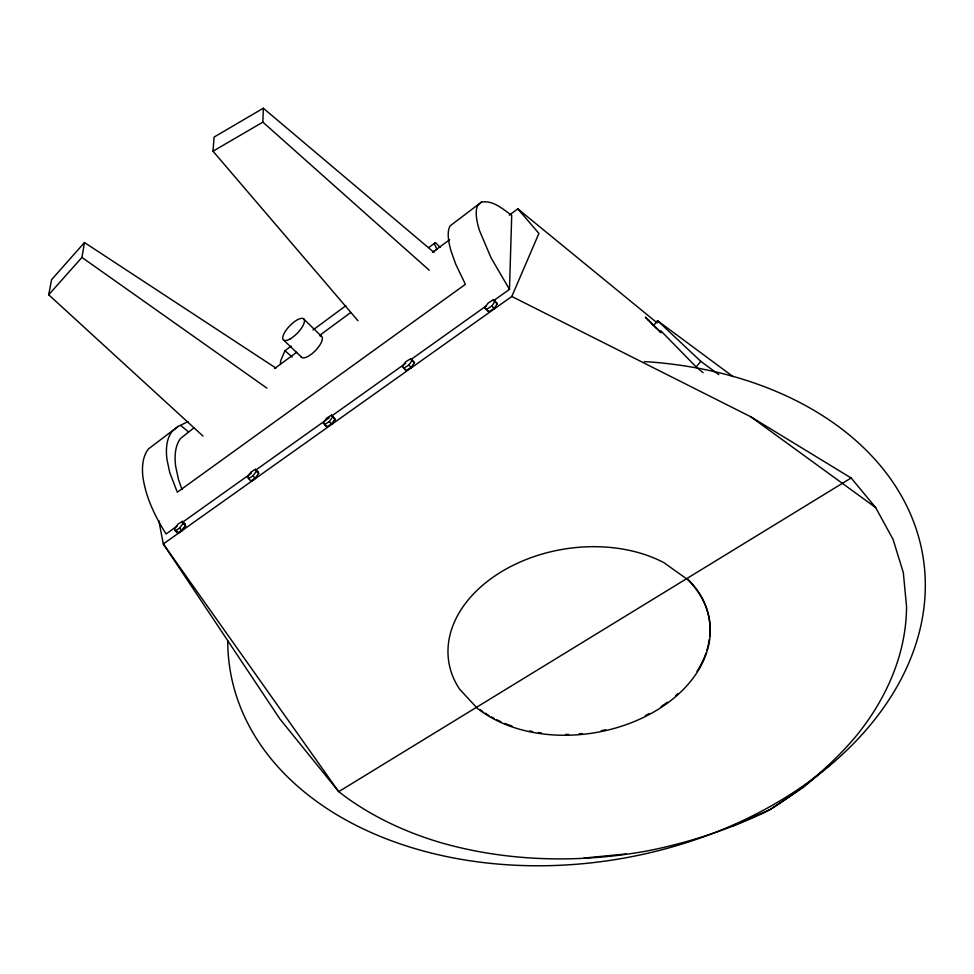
<?xml version="1.0" encoding="UTF-8"?>
<svg xmlns="http://www.w3.org/2000/svg" width="974" height="974" viewBox="0 0 974 974"><rect width="100%" height="100%" fill="white"/><g stroke="black" fill="none" stroke-linecap="round" stroke-linejoin="round"><path stroke-width="1.46" d="M493.428 300.783L509.487 289.351L511.715 215.327C502.864 209.154 493.075 199.938 481.412 202.117L450.146 225.846A92.238 26.395 55 0 0 451.169 251.414L455.759 264.258L465.402 284.311L177.305 492.211L169.756 472.609L167.004 459.606A85.749 39.715 53.8 0 1 172.167 431.372M429.254 270.261L262.87 122.127L263.321 108.224L214.061 137.09L213.014 151.214L357.969 320.738M280.475 364.288L280.646 360.782L284.98 350.664L291.068 346.172M203.006 436.06L48.7 294.769L81.938 257.416L84.482 242.55L275.946 368.111M48.7 294.769L51.585 279.672L84.482 242.55M511.8 296.473L750.796 416.787L851.13 477.978L875.65 507.551L893.061 539.389L903.324 572.663L906.563 606.595A338.769 238.715 -9 0 1 856.633 735.455C831.565 765.479 801.152 790.425 767.865 810.831C729.587 829.337 689.044 842.632 647.369 850.923C578.873 863.317 507.588 861.82 440.492 842.571A341.497 242.088 -9.9 0 1 338.709 791.667L279.794 718.836L163.315 543.942L511.8 296.473L538.914 233.431L517.839 208.862L509.268 215.132M484.748 307.821L486.598 309.294L491.821 305.994L495.169 301.246L493.294 299.797L488.096 303.084L484.748 307.821L488.802 311.765L494.025 308.49L497.373 303.73L495.169 301.246M410.699 358.663L414.474 362.657L411.065 367.417L406.097 370.534L402.335 366.504L405.744 361.78L410.699 358.663L412.258 360.27L408.837 365.031L403.869 368.148L402.335 366.504M324.525 424.591L329.261 421.632L332.731 416.884L331.477 415.119L326.753 418.077L323.295 422.801L327.203 427.306M257.672 471.513L258.67 473.425L255.151 478.161L250.647 480.961M254.458 479.281L251.073 481.375L247.408 476.834L250.927 472.122L255.419 469.31L258.098 471.927M248.382 478.758L252.887 475.945L256.418 471.209L255.419 469.31M184.622 523.488L185.377 525.522L181.809 530.246L177.512 532.912L176.781 530.854M183.136 529.466L185.803 525.923M179.545 528.127L183.112 523.403L182.369 521.37L178.084 524.036L174.516 528.736L175.235 530.793L177.938 533.314L182.248 530.647L179.545 528.127L175.235 530.793M654.589 324.379L657.523 320.677L732.911 376.512M703.094 372.701L696.203 366.979L700.744 361.305L657.523 320.677M481.412 202.117L477.844 205.368A92.883 24.947 55.1 0 0 479.525 230.631L491.066 257.854L509.487 289.351M833.781 761.717L803.94 786.968L770.568 809.357L732.01 826.281M172.167 431.372L178.023 426.478L187.97 421.657M178.023 426.478L148.596 448.807A85.201 40.738 53.7 0 0 142.947 477.223C145.917 497.714 155.134 516.622 166.091 533.971L177.207 526.045M312.983 329.979L345.867 305.69M428.828 247.469L434.842 243.037M193.802 427.988L180.689 438.337A85.395 39.459 54 0 0 175.722 466.619L178.522 479.61L182.016 489.508M274.607 368.525L296.656 352.308M319.91 335.19L350.518 312.654M432.553 252.29L449.696 239.677M433.26 251.889L436.876 249.222L434.489 244.194A6.27 1.875 54.1 0 1 436.182 243.305L440.236 247.42M182.15 522.527L251.316 473.254M256.259 469.736L329.139 417.822M331.61 416.056L405.732 363.265M410.675 359.747L486.026 306.067M851.13 477.978L338.709 791.667L163.315 543.942L158.835 520.713M213.014 151.214L262.87 122.127M583.864 858.07L626.209 853.942M81.938 257.416L266.913 388.139M750.796 416.787L875.65 507.551M700.744 361.305L718.788 374.649M495.498 302.281L497.373 303.73M517.839 208.862L657.219 322.954M180.86 425.577L188.201 431.616M263.321 108.224L434.014 252.412M284.98 350.664L292.151 357.081M646.127 317.694L645.592 317.207L652.288 323.806M661.285 332.682L652.507 324.159L653.676 325.255M182.369 521.37L185.048 523.89M183.112 523.403L185.377 525.522M660.689 332.536L658.071 330.028M283.824 340.23L301.855 357.519M652.069 324.013L649.877 321.895M656.926 328.92L652.288 324.379M247.408 476.834L248.918 478.295M303.328 318.608L321.189 336.03M252.887 475.945L255.578 478.575M647.661 319.728L648.733 320.787M256.418 471.209L258.67 473.425M646.736 318.815L645.372 317.427M323.295 422.801L326.777 426.88L331.501 423.921L334.971 419.173L333.705 417.408M660.835 330.77L696.203 366.979M329.261 421.632L331.927 424.36L335.397 419.611L332.731 416.884M331.477 415.119L334.131 417.846M412.915 361.037L414.474 362.657M408.837 365.031L411.491 367.868M404.551 368.878L406.097 370.534M486.598 309.294L489.228 312.24M491.821 305.994L494.451 308.965M493.294 299.797L494.768 301.453M687.206 578.58A131.928 93.09 -9.2 0 1 709.742 636.156M709.389 639.054A131.928 93.09 -9.2 0 1 706.881 650.34M706.004 653.018A131.928 93.09 -9.2 0 1 697.043 671.342M677.819 693.731A131.928 93.09 -9.2 0 1 675.627 695.667M667.397 702.205A131.928 93.09 -9.2 0 1 661.102 706.564M649.366 713.528A131.928 93.09 -9.2 0 1 645.348 715.61M605.597 729.757A131.928 93.09 -9.2 0 1 601.202 730.707M582.038 733.58A131.928 93.09 -9.2 0 1 579.043 733.848M568.597 734.396A131.928 93.09 -9.2 0 1 565.638 734.433M541.398 732.947A131.928 93.09 -9.2 0 1 538.403 732.521M532.51 731.511A131.928 93.09 -9.2 0 1 529.625 730.926M511.922 726.068A131.928 93.09 -9.2 0 1 504.958 723.439M500.94 721.722A131.928 93.09 -9.2 0 1 496.825 719.786M494.135 718.41A131.928 93.09 -9.2 0 1 491.493 716.974M488.911 715.488A131.928 93.09 -9.2 0 1 485.149 713.138M482.727 711.507A131.928 93.09 -9.2 0 1 480.377 709.839M319.582 335.701A14.513 5.43 -45.9 0 1 316.428 349.532A14.513 5.43 -45.9 0 1 300.942 356.423M644.35 361.573A351.042 249.393 -9.3 0 1 922.329 618.344A351.042 249.393 -9.3 0 1 553.512 865.533A351.042 249.393 -9.3 0 1 227.77 640.77M687.401 579.396L663.769 562.582A132.001 93.102 -9.2 0 0 500.149 572.529A132.001 93.102 -9.2 0 0 459.545 689.093L477.102 708.074A132.001 93.102 -9.2 0 0 657.365 709.863A132.001 93.102 -9.2 0 0 687.401 579.396M290.167 338.903A14.622 5.284 -45.9 0 0 304.241 319.642A14.622 5.284 -45.9 0 0 286.405 329.772A14.622 5.284 -45.9 0 0 290.167 338.903"/></g></svg>
